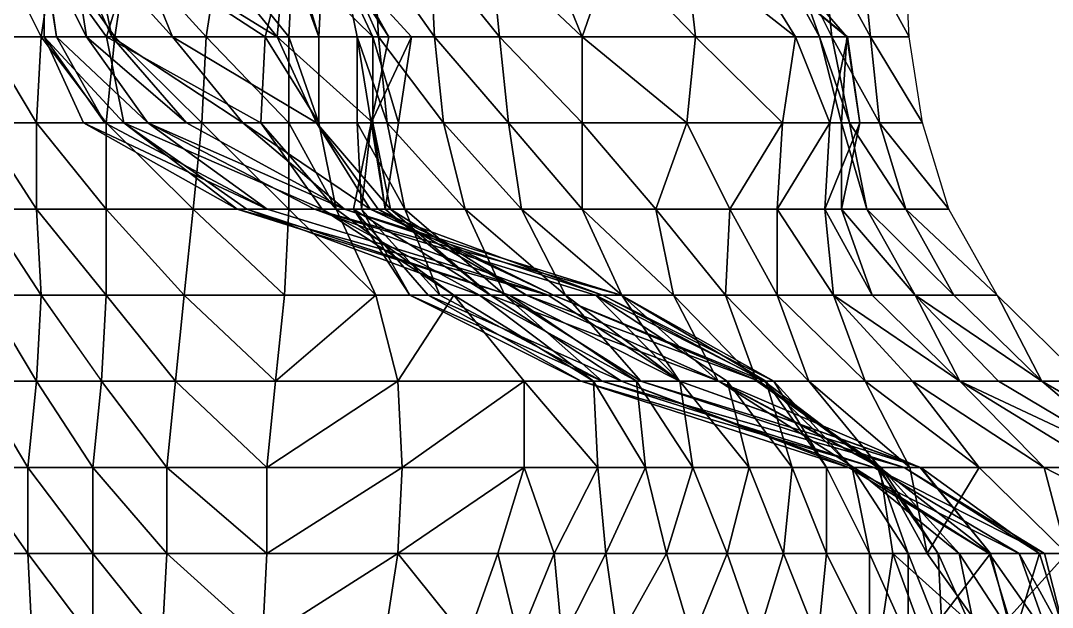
# Model space of a CAD drawing. Header units: metres. Extents: x -137 to 231, y -240 to 234.
# Drawn here: x 108.1 to 179.9, y 152.3 to 193.1 of the extents above; entities that cross this region are included whole.
import ezdxf

# ---------------------------------------------------------------- set-up
doc = ezdxf.new("R2010")
doc.units = ezdxf.units.M

msp = doc.modelspace()

# ---------------------------------------------------------------- linework, layer by layer
for points in [[(106.51265, 198, -511.23636), (105.59569, 192, -511.76578), (109.51265, 192, -516.4325), (109.51275, 192.0001, -516.4324)], [(106.51265, 198, -511.23636), (109.51265, 192, -516.4325), (110.42964, 198, -515.9031), (110.42974, 198.0001, -515.90295)], [(110.42964, 198, -515.9031), (109.51265, 192, -516.4325), (114.65227, 192, -520.3934), (114.65237, 192.0001, -520.39325)], [(109.72804, 198, -564.8056), (110.588455, 192, -571.23706), (109.67149, 198, -571.7665), (109.67159, 198.0001, -571.76636)], [(109.67149, 198, -571.7665), (112.67146, 192, -576.96265), (111.7545, 198, -577.49207), (111.7546, 198.0001, -577.49194)], [(109.67149, 198, -571.7665), (110.588455, 192, -571.23706), (112.67146, 192, -576.96265), (112.67156, 192.0001, -576.9625)], [(114.0638, 192, -555.37415), (109.72804, 192, -564.8056), (109.72804, 198, -564.8056), (109.72814, 198.0001, -564.8055)], [(114.0638, 192, -555.37415), (109.72804, 198, -564.8056), (115.89772, 198, -554.3153), (115.89782, 198.0001, -554.3152)], [(109.72804, 198, -564.8056), (109.72804, 192, -564.8056), (110.588455, 192, -571.23706), (110.588554, 192.0001, -571.23694)], [(110.42964, 198, -515.9031), (114.65227, 192, -520.3934), (115.56923, 198, -519.86395), (115.56933, 198.0001, -519.86383)], [(111.7545, 198, -577.49207), (114.44884, 192, -582.8646), (113.22624, 198, -583.5705), (113.22634, 198.0001, -583.5704)], [(111.7545, 198, -577.49207), (112.67146, 192, -576.96265), (114.44884, 192, -582.8646), (114.44894, 192.0001, -582.8645)], [(113.22624, 198, -583.5705), (118.67146, 192, -587.3549), (116.22624, 198, -588.76666), (116.22634, 198.0001, -588.76654)], [(113.22624, 198, -583.5705), (114.44884, 192, -582.8646), (118.67146, 192, -587.3549), (118.67156, 192.0001, -587.3548)], [(125.12398, 192, -542.06036), (114.0638, 192, -555.37415), (115.89772, 198, -554.3153), (115.89782, 198.0001, -554.3152)], [(115.56923, 198, -519.86395), (114.65227, 192, -520.3934), (121.01448, 192, -523.6483), (121.01458, 192.0001, -523.6482)], [(115.56923, 198, -519.86395), (121.01448, 192, -523.6483), (121.93144, 198, -523.11896), (121.93154, 198.0001, -523.11884)], [(125.12398, 192, -542.06036), (115.89772, 198, -554.3153), (126.65227, 198, -541.178), (126.65237, 198.0001, -541.17786)], [(116.22624, 198, -588.76666), (125.95067, 192, -590.08044), (121.060165, 198, -592.904), (121.060265, 198.0001, -592.9039)], [(116.22624, 198, -588.76666), (118.67146, 192, -587.3549), (125.95067, 192, -590.08044), (125.95077, 192.0001, -590.0803)], [(121.93144, 198, -523.11896), (121.01448, 192, -523.6483), (126.765366, 192, -527.2562), (126.765465, 192.0001, -527.2561)], [(126.50542, 198, -596.68835), (121.060165, 198, -592.904), (125.95067, 192, -590.08044), (125.95077, 192.0001, -590.0803)], [(121.93144, 198, -523.11896), (126.765366, 192, -527.2562), (127.07103, 198, -527.0798), (127.07113, 198.0001, -527.07965)], [(128.8484, 192, -532.9818), (125.12398, 192, -542.06036), (126.65227, 198, -541.178), (126.65237, 198.0001, -541.17786)], [(126.50542, 198, -596.68835), (125.95067, 192, -590.08044), (132.61855, 192, -593.15894), (132.61865, 192.0001, -593.1588)], [(129.81108, 198, -601.70807), (126.50542, 198, -596.68835), (132.61855, 192, -593.15894), (132.61865, 192.0001, -593.1588)], [(128.8484, 192, -532.9818), (126.65227, 198, -541.178), (129.15407, 198, -532.80536), (129.15417, 198.0001, -532.80524)], [(127.07103, 198, -527.0798), (126.765366, 192, -527.2562), (128.8484, 192, -532.9818), (128.84851, 192.0001, -532.9817)], [(127.07103, 198, -527.0798), (128.8484, 192, -532.9818), (129.15407, 198, -532.80536), (129.15417, 198.0001, -532.80524)], [(133.72804, 192, -606.3748), (130.36583, 198, -608.316), (129.81108, 198, -601.70807), (129.81119, 198.0001, -601.70795)], [(129.81108, 198, -601.70807), (132.61855, 192, -593.15894), (135.31288, 192, -598.5316), (135.31299, 192.0001, -598.5315)], [(133.72804, 192, -606.3748), (129.81108, 198, -601.70807), (135.31288, 192, -598.5316), (135.31299, 192.0001, -598.5315)], [(133.72804, 192, -606.3748), (131.53188, 192, -614.5709), (130.30925, 198, -615.27686), (130.30936, 198.0001, -615.27673)], [(133.72804, 192, -606.3748), (130.30925, 198, -615.27686), (130.36583, 198, -608.316), (130.36594, 198.0001, -608.31586)], [(130.30925, 198, -615.27686), (133.00362, 192, -620.6495), (132.69795, 198, -620.8259), (132.69806, 198.0001, -620.8258)], [(130.30925, 198, -615.27686), (131.53188, 192, -614.5709), (133.00362, 192, -620.6495), (133.00372, 192.0001, -620.64935)], [(132.69795, 198, -620.8259), (136.92058, 192, -625.31616), (136.61491, 198, -625.4927), (136.61502, 198.0001, -625.49255)], [(132.69795, 198, -620.8259), (133.00362, 192, -620.6495), (136.92058, 192, -625.31616), (136.92068, 192.0001, -625.31604)], [(136.61491, 198, -625.4927), (141.44884, 192, -629.63), (140.83754, 198, -629.9829), (140.83765, 198.0001, -629.9828)], [(136.61491, 198, -625.4927), (136.92058, 192, -625.31616), (141.44884, 192, -629.63), (141.44894, 192.0001, -629.6299)], [(140.83754, 198, -629.9829), (147.19975, 192, -633.2379), (144.7545, 198, -634.6497), (144.75461, 198.0001, -634.6496)], [(140.83754, 198, -629.9829), (141.44884, 192, -629.63), (147.19975, 192, -633.2379), (147.19986, 192.0001, -633.2378)], [(149.28279, 198, -638.9635), (144.7545, 198, -634.6497), (147.19975, 192, -633.2379), (147.19986, 192.0001, -633.2378)], [(149.28279, 198, -638.9635), (147.19975, 192, -633.2379), (155.09026, 192, -635.61053), (155.09036, 192.0001, -635.6104)], [(154.42238, 198, -642.9243), (149.28279, 198, -638.9635), (155.09026, 192, -635.61053), (155.09036, 192.0001, -635.6104)], [(154.42238, 198, -642.9243), (155.09026, 192, -635.61053), (162.0638, 192, -638.5126), (162.0639, 192.0001, -638.51245)], [(158.33934, 198, -647.5911), (154.42238, 198, -642.9243), (162.0638, 192, -638.5126), (162.0639, 192.0001, -638.51245)], [(165.61855, 192, -650.31665), (160.42238, 198, -653.31665), (158.33934, 198, -647.5911), (158.33945, 198.0001, -647.591)], [(158.33934, 198, -647.5911), (162.0638, 192, -638.5126), (165.6751, 192, -643.35583), (165.6752, 192.0001, -643.3557)], [(165.61855, 192, -650.31665), (158.33934, 198, -647.5911), (165.6751, 192, -643.35583), (165.6752, 192.0001, -643.3557)], [(163.72804, 192, -658.3363), (161.58846, 198, -659.57166), (160.42238, 198, -653.31665), (160.42249, 198.0001, -653.3165)], [(163.72804, 192, -658.3363), (160.42238, 198, -653.31665), (165.61855, 192, -650.31665), (165.61865, 192.0001, -650.3165)], [(161.58846, 198, -659.57166), (164.58846, 192, -664.7678), (163.97713, 198, -665.1207), (163.97723, 198.0001, -665.1206)], [(161.58846, 198, -659.57166), (163.72804, 192, -658.3363), (164.58846, 192, -664.7678), (164.58856, 192.0001, -664.7677)], [(163.97713, 198, -665.1207), (167.28279, 192, -670.1404), (166.67146, 198, -670.4934), (166.67157, 198.0001, -670.4933)], [(163.97713, 198, -665.1207), (164.58846, 192, -664.7678), (167.28279, 192, -670.1404), (167.2829, 192.0001, -670.14026)], [(166.67146, 198, -670.4934), (169.97713, 192, -675.51306), (169.67146, 198, -675.68945), (169.67157, 198.0001, -675.68933)], [(166.67146, 198, -670.4934), (167.28279, 192, -670.1404), (169.97713, 192, -675.51306), (169.97723, 192.0001, -675.51294)], [(105.59569, 192, -511.76578), (105.29002, 186, -511.94223), (109.207016, 186, -516.609), (109.207115, 186.0001, -516.6089)], [(105.59569, 192, -511.76578), (109.207016, 186, -516.609), (109.51265, 192, -516.4325), (109.51275, 192.0001, -516.4324)], [(109.51265, 192, -516.4325), (109.207016, 186, -516.609), (114.04094, 186, -520.74634), (114.04104, 186.0001, -520.7462)], [(109.51265, 192, -516.4325), (114.04094, 186, -520.74634), (114.65227, 192, -520.3934), (114.65237, 192.0001, -520.39325)], [(115.28642, 186, -554.6682), (112.47896, 186, -563.2174), (109.72804, 192, -564.8056), (109.72814, 192.0001, -564.8055)], [(115.28642, 186, -554.6682), (109.72804, 192, -564.8056), (114.0638, 192, -555.37415), (114.063896, 192.0001, -555.374)], [(109.72804, 192, -564.8056), (113.95067, 186, -569.2959), (110.588455, 192, -571.23706), (110.588554, 192.0001, -571.23694)], [(109.72804, 192, -564.8056), (112.47896, 186, -563.2174), (113.95067, 186, -569.2959), (113.95077, 186.0001, -569.2958)], [(110.588455, 192, -571.23706), (116.95067, 186, -574.49207), (112.67146, 192, -576.96265), (112.67156, 192.0001, -576.9625)], [(110.588455, 192, -571.23706), (113.95067, 186, -569.2959), (116.95067, 186, -574.49207), (116.95077, 186.0001, -574.49194)], [(112.67146, 192, -576.96265), (119.645004, 186, -579.8646), (114.44884, 192, -582.8646), (114.44894, 192.0001, -582.8645)], [(112.67146, 192, -576.96265), (116.95067, 186, -574.49207), (119.645004, 186, -579.8646), (119.6451, 186.0001, -579.8645)], [(114.65227, 192, -520.3934), (114.04094, 186, -520.74634), (120.70882, 186, -523.8248), (120.708916, 186.0001, -523.8247)], [(124.81831, 186, -542.2368), (115.28642, 186, -554.6682), (114.0638, 192, -555.37415), (114.063896, 192.0001, -555.374)], [(124.81831, 186, -542.2368), (114.0638, 192, -555.37415), (125.12398, 192, -542.06036), (125.12408, 192.0001, -542.06024)], [(114.44884, 192, -582.8646), (123.561966, 186, -584.5314), (118.67146, 192, -587.3549), (118.67156, 192.0001, -587.3548)], [(114.44884, 192, -582.8646), (119.645004, 186, -579.8646), (123.561966, 186, -584.5314), (123.562065, 186.0001, -584.53125)], [(114.65227, 192, -520.3934), (120.70882, 186, -523.8248), (121.01448, 192, -523.6483), (121.01458, 192.0001, -523.6482)], [(118.67146, 192, -587.3549), (128.70155, 186, -588.4922), (125.95067, 192, -590.08044), (125.95077, 192.0001, -590.0803)], [(118.67146, 192, -587.3549), (123.561966, 186, -584.5314), (128.70155, 186, -588.4922), (128.70166, 186.0001, -588.49207)], [(121.01448, 192, -523.6483), (120.70882, 186, -523.8248), (126.765366, 186, -527.2562), (126.765465, 186.0001, -527.2561)], [(121.01448, 192, -523.6483), (126.765366, 186, -527.2562), (126.765366, 192, -527.2562), (126.765465, 192.0001, -527.2561)], [(128.8484, 186, -532.9818), (124.81831, 186, -542.2368), (125.12398, 192, -542.06036), (125.12408, 192.0001, -542.06024)], [(128.8484, 186, -532.9818), (125.12398, 192, -542.06036), (128.8484, 192, -532.9818), (128.84851, 192.0001, -532.9817)], [(125.95067, 192, -590.08044), (132.61855, 186, -593.15894), (132.61855, 192, -593.15894), (132.61865, 192.0001, -593.1588)], [(125.95067, 192, -590.08044), (128.70155, 186, -588.4922), (132.61855, 186, -593.15894), (132.61865, 186.0001, -593.1588)], [(126.765366, 192, -527.2562), (128.8484, 186, -532.9818), (128.8484, 192, -532.9818), (128.84851, 192.0001, -532.9817)], [(126.765366, 192, -527.2562), (126.765366, 186, -527.2562), (128.8484, 186, -532.9818), (128.84851, 186.0001, -532.9817)], [(132.50542, 186, -607.0807), (131.53188, 186, -614.5709), (131.53188, 192, -614.5709), (131.53198, 192.0001, -614.5708)], [(132.50542, 186, -607.0807), (131.53188, 192, -614.5709), (133.72804, 192, -606.3748), (133.72815, 192.0001, -606.3747)], [(131.53188, 192, -614.5709), (133.61491, 186, -620.2965), (133.00362, 192, -620.6495), (133.00372, 192.0001, -620.64935)], [(131.53188, 192, -614.5709), (131.53188, 186, -614.5709), (133.61491, 186, -620.2965), (133.61502, 186.0001, -620.2964)], [(135.31288, 192, -598.5316), (132.50542, 186, -607.0807), (133.72804, 192, -606.3748), (133.72815, 192.0001, -606.3747)], [(135.31288, 192, -598.5316), (134.39592, 186, -599.06104), (132.50542, 186, -607.0807), (132.50552, 186.0001, -607.08057)], [(132.61855, 192, -593.15894), (134.39592, 186, -599.06104), (135.31288, 192, -598.5316), (135.31299, 192.0001, -598.5315)], [(132.61855, 192, -593.15894), (132.61855, 186, -593.15894), (134.39592, 186, -599.06104), (134.39603, 186.0001, -599.0609)], [(133.00362, 192, -620.6495), (137.53188, 186, -624.96326), (136.92058, 192, -625.31616), (136.92068, 192.0001, -625.31604)], [(133.00362, 192, -620.6495), (133.61491, 186, -620.2965), (137.53188, 186, -624.96326), (137.53198, 186.0001, -624.96313)], [(136.92058, 192, -625.31616), (142.06017, 186, -629.2771), (141.44884, 192, -629.63), (141.44894, 192.0001, -629.6299)], [(136.92058, 192, -625.31616), (137.53188, 186, -624.96326), (142.06017, 186, -629.2771), (142.06027, 186.0001, -629.277)], [(141.44884, 192, -629.63), (147.19975, 186, -633.2379), (147.19975, 192, -633.2379), (147.19986, 192.0001, -633.2378)], [(141.44884, 192, -629.63), (142.06017, 186, -629.2771), (147.19975, 186, -633.2379), (147.19986, 186.0001, -633.2378)], [(147.19975, 192, -633.2379), (154.47893, 186, -635.9635), (155.09026, 192, -635.61053), (155.09036, 192.0001, -635.6104)], [(147.19975, 192, -633.2379), (147.19975, 186, -633.2379), (154.47893, 186, -635.9635), (154.47903, 186.0001, -635.9634)], [(155.09026, 192, -635.61053), (154.47893, 186, -635.9635), (161.1468, 186, -639.042), (161.14691, 186.0001, -639.0419)], [(155.09026, 192, -635.61053), (161.1468, 186, -639.042), (162.0638, 192, -638.5126), (162.0639, 192.0001, -638.51245)], [(162.0638, 192, -638.5126), (161.1468, 186, -639.042), (164.45247, 186, -644.0617), (164.45258, 186.0001, -644.0616)], [(162.0638, 192, -638.5126), (164.45247, 186, -644.0617), (165.6751, 192, -643.35583), (165.6752, 192.0001, -643.3557)], [(165.61855, 192, -650.31665), (165.2563, 186, -657.454), (163.72804, 192, -658.3363), (163.72815, 192.0001, -658.3362)], [(163.72804, 192, -658.3363), (165.81108, 186, -664.0619), (164.58846, 192, -664.7678), (164.58856, 192.0001, -664.7677)], [(163.72804, 192, -658.3363), (165.2563, 186, -657.454), (165.81108, 186, -664.0619), (165.81119, 186.0001, -664.06177)], [(165.6751, 192, -643.35583), (164.45247, 186, -644.0617), (166.5355, 186, -649.78723), (166.53561, 186.0001, -649.7871)], [(164.58846, 192, -664.7678), (167.89409, 186, -669.7875), (167.28279, 192, -670.1404), (167.2829, 192.0001, -670.14026)], [(164.58846, 192, -664.7678), (165.81108, 186, -664.0619), (167.89409, 186, -669.7875), (167.8942, 186.0001, -669.78735)], [(165.61855, 192, -650.31665), (166.5355, 186, -649.78723), (165.2563, 186, -657.454), (165.25641, 186.0001, -657.45386)], [(165.6751, 192, -643.35583), (166.5355, 186, -649.78723), (165.61855, 192, -650.31665), (165.61865, 192.0001, -650.3165)], [(167.28279, 192, -670.1404), (170.89409, 186, -674.98364), (169.97713, 192, -675.51306), (169.97723, 192.0001, -675.51294)], [(167.28279, 192, -670.1404), (167.89409, 186, -669.7875), (170.89409, 186, -674.98364), (170.8942, 186.0001, -674.9835)], [(105.29002, 186, -511.94223), (109.207016, 180, -516.609), (109.207016, 186, -516.609), (109.207115, 186.0001, -516.6089)], [(105.29002, 186, -511.94223), (105.59569, 180, -511.76578), (109.207016, 180, -516.609), (109.207115, 180.0001, -516.6089)], [(109.207016, 186, -516.609), (114.04094, 180, -520.74634), (114.04094, 186, -520.74634), (114.04104, 186.0001, -520.7462)], [(109.207016, 186, -516.609), (109.207016, 180, -516.609), (114.04094, 180, -520.74634), (114.04104, 180.0001, -520.7462)], [(123.176926, 180, -557.0409), (112.47896, 186, -563.2174), (115.28642, 186, -554.6682), (115.28652, 186.0001, -554.6681)], [(125.259964, 180, -562.7665), (113.95067, 186, -569.2959), (112.47896, 186, -563.2174), (112.47906, 186.0001, -563.2173)], [(125.259964, 180, -562.7665), (112.47896, 186, -563.2174), (123.176926, 180, -557.0409), (123.177025, 180.0001, -557.0408)], [(116.95067, 186, -574.49207), (113.95067, 186, -569.2959), (125.259964, 180, -562.7665), (125.26006, 180.0001, -562.76636)], [(114.04094, 186, -520.74634), (120.09749, 180, -524.17773), (120.70882, 186, -523.8248), (120.708916, 186.0001, -523.8247)], [(114.04094, 186, -520.74634), (114.04094, 180, -520.74634), (120.09749, 180, -524.17773), (120.09759, 180.0001, -524.1776)], [(129.09749, 180, -539.76624), (123.8448, 180, -549.72705), (115.28642, 186, -554.6682), (115.28652, 186.0001, -554.6681)], [(129.09749, 180, -539.76624), (115.28642, 186, -554.6682), (124.81831, 186, -542.2368), (124.81841, 186.0001, -542.2367)], [(123.176926, 180, -557.0409), (115.28642, 186, -554.6682), (123.8448, 180, -549.72705), (123.8449, 180.0001, -549.7269)], [(130.64864, 180, -573.5117), (119.645004, 186, -579.8646), (116.95067, 186, -574.49207), (116.95077, 186.0001, -574.49194)], [(116.95067, 186, -574.49207), (125.259964, 180, -562.7665), (128.5656, 180, -567.78613), (128.5657, 180.0001, -567.786)], [(130.64864, 180, -573.5117), (116.95067, 186, -574.49207), (128.5656, 180, -567.78613), (128.5657, 180.0001, -567.786)], [(123.561966, 186, -584.5314), (119.645004, 186, -579.8646), (130.64864, 180, -573.5117), (130.64874, 180.0001, -573.5116)], [(120.70882, 186, -523.8248), (120.09749, 180, -524.17773), (126.765366, 180, -527.2562), (126.765465, 180.0001, -527.2561)], [(120.70882, 186, -523.8248), (126.765366, 180, -527.2562), (126.765366, 186, -527.2562), (126.765465, 186.0001, -527.2561)], [(123.561966, 186, -584.5314), (130.64864, 180, -573.5117), (132.42598, 180, -579.4137), (132.42609, 180.0001, -579.4136)], [(128.70155, 186, -588.4922), (123.561966, 186, -584.5314), (132.42598, 180, -579.4137), (132.42609, 180.0001, -579.4136)], [(130.07103, 180, -532.27594), (129.09749, 180, -539.76624), (124.81831, 186, -542.2368), (124.81841, 186.0001, -542.2367)], [(130.07103, 180, -532.27594), (124.81831, 186, -542.2368), (128.8484, 186, -532.9818), (128.84851, 186.0001, -532.9817)], [(126.765366, 186, -527.2562), (130.07103, 180, -532.27594), (128.8484, 186, -532.9818), (128.84851, 186.0001, -532.9817)], [(126.765366, 186, -527.2562), (126.765366, 180, -527.2562), (130.07103, 180, -532.27594), (130.07114, 180.0001, -532.2758)], [(128.70155, 186, -588.4922), (133.84117, 180, -592.4531), (132.61855, 186, -593.15894), (132.61865, 186.0001, -593.1588)], [(128.70155, 186, -588.4922), (132.42598, 180, -579.4137), (132.98076, 180, -586.0216), (132.98087, 180.0001, -586.0215)], [(128.70155, 186, -588.4922), (132.98076, 180, -586.0216), (133.84117, 180, -592.4531), (133.84128, 180.0001, -592.453)], [(133.47893, 180, -599.59045), (131.28279, 180, -607.7866), (132.50542, 186, -607.0807), (132.50552, 186.0001, -607.08057)], [(132.50542, 186, -607.0807), (131.28279, 180, -607.7866), (131.83754, 180, -614.3945), (131.83765, 180.0001, -614.39435)], [(132.50542, 186, -607.0807), (131.83754, 180, -614.3945), (131.53188, 186, -614.5709), (131.53198, 186.0001, -614.5708)], [(131.53188, 186, -614.5709), (134.83754, 180, -619.59064), (133.61491, 186, -620.2965), (133.61502, 186.0001, -620.2964)], [(131.53188, 186, -614.5709), (131.83754, 180, -614.3945), (134.83754, 180, -619.59064), (134.83765, 180.0001, -619.5905)], [(133.47893, 180, -599.59045), (132.50542, 186, -607.0807), (134.39592, 186, -599.06104), (134.39603, 186.0001, -599.0609)], [(132.61855, 186, -593.15894), (133.47893, 180, -599.59045), (134.39592, 186, -599.06104), (134.39603, 186.0001, -599.0609)], [(132.61855, 186, -593.15894), (133.84117, 180, -592.4531), (133.47893, 180, -599.59045), (133.47903, 180.0001, -599.59033)], [(133.61491, 186, -620.2965), (139.06017, 180, -624.08093), (137.53188, 186, -624.96326), (137.53198, 186.0001, -624.96313)], [(133.61491, 186, -620.2965), (134.83754, 180, -619.59064), (139.06017, 180, -624.08093), (139.06027, 180.0001, -624.0808)], [(137.53188, 186, -624.96326), (142.97713, 180, -628.7477), (142.06017, 186, -629.2771), (142.06027, 186.0001, -629.277)], [(137.53188, 186, -624.96326), (139.06017, 180, -624.08093), (142.97713, 180, -628.7477), (142.97723, 180.0001, -628.74756)], [(142.06017, 186, -629.2771), (147.19975, 180, -633.2379), (147.19975, 186, -633.2379), (147.19986, 186.0001, -633.2378)], [(142.06017, 186, -629.2771), (142.97713, 180, -628.7477), (147.19975, 180, -633.2379), (147.19986, 180.0001, -633.2378)], [(147.19975, 186, -633.2379), (152.33934, 180, -637.1988), (154.47893, 186, -635.9635), (154.47903, 186.0001, -635.9634)], [(147.19975, 186, -633.2379), (147.19975, 180, -633.2379), (152.33934, 180, -637.1988), (152.33945, 180.0001, -637.19867)], [(154.47893, 186, -635.9635), (152.33934, 180, -637.1988), (157.47893, 180, -641.15967), (157.47903, 180.0001, -641.15955)], [(154.47893, 186, -635.9635), (157.47893, 180, -641.15967), (161.1468, 186, -639.042), (161.14691, 186.0001, -639.0419)], [(161.1468, 186, -639.042), (157.47893, 180, -641.15967), (160.78459, 180, -646.1793), (160.7847, 180.0001, -646.1792)], [(161.1468, 186, -639.042), (160.78459, 180, -646.1793), (164.45247, 186, -644.0617), (164.45258, 186.0001, -644.0616)], [(164.45247, 186, -644.0617), (160.78459, 180, -646.1793), (164.09026, 180, -651.199), (164.09036, 180.0001, -651.19885)], [(164.45247, 186, -644.0617), (164.09026, 180, -651.199), (166.5355, 186, -649.78723), (166.53561, 186.0001, -649.7871)], [(166.5355, 186, -649.78723), (164.09026, 180, -651.199), (165.2563, 180, -657.454), (165.25641, 180.0001, -657.45386)], [(166.5355, 186, -649.78723), (165.2563, 180, -657.454), (165.2563, 186, -657.454), (165.25641, 186.0001, -657.45386)], [(165.2563, 186, -657.454), (167.0337, 180, -663.3561), (165.81108, 186, -664.0619), (165.81119, 186.0001, -664.06177)], [(165.2563, 186, -657.454), (165.2563, 180, -657.454), (167.0337, 180, -663.3561), (167.03381, 180.0001, -663.35596)], [(165.81108, 186, -664.0619), (169.72804, 180, -668.72864), (167.89409, 186, -669.7875), (167.8942, 186.0001, -669.78735)], [(165.81108, 186, -664.0619), (167.0337, 180, -663.3561), (169.72804, 180, -668.72864), (169.72815, 180.0001, -668.7285)], [(167.89409, 186, -669.7875), (172.72804, 180, -673.9248), (170.89409, 186, -674.98364), (170.8942, 186.0001, -674.9835)], [(167.89409, 186, -669.7875), (169.72804, 180, -668.72864), (172.72804, 180, -673.9248), (172.72815, 180.0001, -673.9247)], [(105.59569, 180, -511.76578), (109.51265, 174, -516.4325), (109.207016, 180, -516.609), (109.207115, 180.0001, -516.6089)], [(105.59569, 180, -511.76578), (105.59569, 174, -511.76578), (109.51265, 174, -516.4325), (109.51275, 174.0001, -516.4324)], [(109.207016, 180, -516.609), (114.04094, 174, -520.74634), (114.04094, 180, -520.74634), (114.04104, 180.0001, -520.7462)], [(109.207016, 180, -516.609), (109.51265, 174, -516.4325), (114.04094, 174, -520.74634), (114.04104, 174.0001, -520.7462)], [(114.04094, 180, -520.74634), (119.48619, 174, -524.5307), (120.09749, 180, -524.17773), (120.09759, 180.0001, -524.1776)], [(114.04094, 180, -520.74634), (114.04094, 174, -520.74634), (119.48619, 174, -524.5307), (119.48629, 174.0001, -524.5306)], [(120.09749, 180, -524.17773), (119.48619, 174, -524.5307), (126.45973, 174, -527.43274), (126.45983, 174.0001, -527.4326)], [(120.09749, 180, -524.17773), (126.45973, 174, -527.43274), (126.765366, 180, -527.2562), (126.765465, 180.0001, -527.2561)], [(142.12758, 174, -546.09973), (123.176926, 180, -557.0409), (123.8448, 180, -549.72705), (123.8449, 180.0001, -549.7269)], [(144.82195, 174, -551.4723), (125.259964, 180, -562.7665), (123.176926, 180, -557.0409), (123.177025, 180.0001, -557.0408)], [(144.82195, 174, -551.4723), (123.176926, 180, -557.0409), (142.12758, 174, -546.09973), (142.12769, 174.0001, -546.0996)], [(140.04457, 174, -540.37415), (123.8448, 180, -549.72705), (129.09749, 180, -539.76624), (129.0976, 180.0001, -539.7661)], [(142.12758, 174, -546.09973), (123.8448, 180, -549.72705), (140.04457, 174, -540.37415), (140.04468, 174.0001, -540.374)], [(128.5656, 180, -567.78613), (125.259964, 180, -562.7665), (144.82195, 174, -551.4723), (144.82205, 174.0001, -551.47217)], [(126.765366, 180, -527.2562), (126.45973, 174, -527.43274), (132.82195, 174, -530.68774), (132.82205, 174.0001, -530.6876)], [(126.765366, 180, -527.2562), (132.82195, 174, -530.68774), (130.07103, 180, -532.27594), (130.07114, 180.0001, -532.2758)], [(149.90495, 174, -562.39404), (130.64864, 180, -573.5117), (128.5656, 180, -567.78613), (128.5657, 180.0001, -567.786)], [(128.5656, 180, -567.78613), (144.82195, 174, -551.4723), (148.12758, 174, -556.49207), (148.12769, 174.0001, -556.49194)], [(149.90495, 174, -562.39404), (128.5656, 180, -567.78613), (148.12758, 174, -556.49207), (148.12769, 174.0001, -556.49194)], [(138.2672, 174, -534.4721), (129.09749, 180, -539.76624), (130.07103, 180, -532.27594), (130.07114, 180.0001, -532.2758)], [(140.04457, 174, -540.37415), (129.09749, 180, -539.76624), (138.2672, 174, -534.4721), (138.2673, 174.0001, -534.472)], [(138.2672, 174, -534.4721), (130.07103, 180, -532.27594), (132.82195, 174, -530.68774), (132.82205, 174.0001, -530.6876)], [(148.62578, 174, -570.0608), (132.42598, 180, -579.4137), (130.64864, 180, -573.5117), (130.64874, 180.0001, -573.5116)], [(148.62578, 174, -570.0608), (130.64864, 180, -573.5117), (149.90495, 174, -562.39404), (149.90506, 174.0001, -562.3939)], [(140.81468, 174, -595.3551), (136.47893, 174, -604.7866), (131.28279, 180, -607.7866), (131.2829, 180.0001, -607.7865)], [(140.81468, 174, -595.3551), (131.28279, 180, -607.7866), (133.47893, 180, -599.59045), (133.47903, 180.0001, -599.59033)], [(135.19975, 174, -612.4533), (131.83754, 180, -614.3945), (131.28279, 180, -607.7866), (131.2829, 180.0001, -607.7865)], [(135.19975, 174, -612.4533), (131.28279, 180, -607.7866), (136.47893, 174, -604.7866), (136.47903, 174.0001, -604.7865)], [(131.83754, 180, -614.3945), (137.28279, 174, -618.1789), (134.83754, 180, -619.59064), (134.83765, 180.0001, -619.5905)], [(131.83754, 180, -614.3945), (135.19975, 174, -612.4533), (137.28279, 174, -618.1789), (137.2829, 174.0001, -618.1788)], [(145.20699, 174, -578.9628), (132.98076, 180, -586.0216), (132.42598, 180, -579.4137), (132.42609, 180.0001, -579.4136)], [(145.20699, 174, -578.9628), (132.42598, 180, -579.4137), (148.62578, 174, -570.0608), (148.62589, 174.0001, -570.06067)], [(143.31648, 174, -586.98254), (133.84117, 180, -592.4531), (132.98076, 180, -586.0216), (132.98087, 180.0001, -586.0215)], [(143.31648, 174, -586.98254), (132.98076, 180, -586.0216), (145.20699, 174, -578.9628), (145.20709, 174.0001, -578.9627)], [(140.81468, 174, -595.3551), (133.47893, 180, -599.59045), (133.84117, 180, -592.4531), (133.84128, 180.0001, -592.453)], [(140.81468, 174, -595.3551), (133.84117, 180, -592.4531), (143.31648, 174, -586.98254), (143.31659, 174.0001, -586.9824)], [(134.83754, 180, -619.59064), (141.81108, 174, -622.4927), (139.06017, 180, -624.08093), (139.06027, 180.0001, -624.0808)], [(134.83754, 180, -619.59064), (137.28279, 174, -618.1789), (141.81108, 174, -622.4927), (141.81119, 174.0001, -622.49255)], [(139.06017, 180, -624.08093), (146.0337, 174, -626.9829), (142.97713, 180, -628.7477), (142.97723, 180.0001, -628.74756)], [(139.06017, 180, -624.08093), (141.81108, 174, -622.4927), (146.0337, 174, -626.9829), (146.03381, 174.0001, -626.9828)], [(142.97713, 180, -628.7477), (149.95067, 174, -631.6497), (147.19975, 180, -633.2379), (147.19986, 180.0001, -633.2378)], [(142.97713, 180, -628.7477), (146.0337, 174, -626.9829), (149.95067, 174, -631.6497), (149.95078, 174.0001, -631.6496)], [(147.19975, 180, -633.2379), (153.56197, 174, -636.4929), (152.33934, 180, -637.1988), (152.33945, 180.0001, -637.19867)], [(147.19975, 180, -633.2379), (149.95067, 174, -631.6497), (153.56197, 174, -636.4929), (153.56207, 174.0001, -636.4928)], [(152.33934, 180, -637.1988), (157.1733, 174, -641.3361), (157.47893, 180, -641.15967), (157.47903, 180.0001, -641.15955)], [(152.33934, 180, -637.1988), (153.56197, 174, -636.4929), (157.1733, 174, -641.3361), (157.1734, 174.0001, -641.336)], [(157.47893, 180, -641.15967), (157.1733, 174, -641.3361), (160.78459, 174, -646.1793), (160.7847, 174.0001, -646.1792)], [(157.47893, 180, -641.15967), (160.78459, 174, -646.1793), (160.78459, 180, -646.1793), (160.7847, 180.0001, -646.1792)], [(160.78459, 180, -646.1793), (164.70155, 174, -650.84607), (164.09026, 180, -651.199), (164.09036, 180.0001, -651.19885)], [(160.78459, 180, -646.1793), (160.78459, 174, -646.1793), (164.70155, 174, -650.84607), (164.70166, 174.0001, -650.84595)], [(164.09026, 180, -651.199), (167.39592, 174, -656.2186), (165.2563, 180, -657.454), (165.25641, 180.0001, -657.45386)], [(164.09026, 180, -651.199), (164.70155, 174, -650.84607), (167.39592, 174, -656.2186), (167.39603, 174.0001, -656.2185)], [(165.2563, 180, -657.454), (170.39592, 174, -661.4148), (167.0337, 180, -663.3561), (167.03381, 180.0001, -663.35596)], [(165.2563, 180, -657.454), (167.39592, 174, -656.2186), (170.39592, 174, -661.4148), (170.39603, 174.0001, -661.4147)], [(167.0337, 180, -663.3561), (173.09026, 174, -666.7875), (169.72804, 180, -668.72864), (169.72815, 180.0001, -668.7285)], [(167.0337, 180, -663.3561), (170.39592, 174, -661.4148), (173.09026, 174, -666.7875), (173.09036, 174.0001, -666.78735)], [(169.72804, 180, -668.72864), (176.09026, 174, -671.98364), (172.72804, 180, -673.9248), (172.72815, 180.0001, -673.9247)], [(169.72804, 180, -668.72864), (173.09026, 174, -666.7875), (176.09026, 174, -671.98364), (176.09036, 174.0001, -671.9835)], [(105.59569, 174, -511.76578), (104.98439, 168, -512.1187), (109.207016, 168, -516.609), (109.207115, 168.0001, -516.6089)], [(105.59569, 174, -511.76578), (109.207016, 168, -516.609), (109.51265, 174, -516.4325), (109.51275, 174.0001, -516.4324)], [(109.51265, 174, -516.4325), (109.207016, 168, -516.609), (113.735275, 168, -520.9228), (113.735374, 168.0001, -520.92267)], [(109.51265, 174, -516.4325), (113.735275, 168, -520.9228), (114.04094, 174, -520.74634), (114.04104, 174.0001, -520.7462)], [(114.04094, 174, -520.74634), (113.735275, 168, -520.9228), (118.87489, 168, -524.88367), (118.87499, 168.0001, -524.88354)], [(114.04094, 174, -520.74634), (118.87489, 168, -524.88367), (119.48619, 174, -524.5307), (119.48629, 174.0001, -524.5306)], [(119.48619, 174, -524.5307), (118.87489, 168, -524.88367), (125.848404, 168, -527.78564), (125.8485, 168.0001, -527.7855)], [(119.48619, 174, -524.5307), (125.848404, 168, -527.78564), (126.45973, 174, -527.43274), (126.45983, 174.0001, -527.4326)], [(125.848404, 168, -527.78564), (134.3502, 168, -529.80536), (132.82195, 174, -530.68774), (132.82205, 174.0001, -530.6876)], [(125.848404, 168, -527.78564), (132.82195, 174, -530.68774), (126.45973, 174, -527.43274), (126.45983, 174.0001, -527.4326)], [(134.3502, 168, -529.80536), (138.2672, 174, -534.4721), (132.82195, 174, -530.68774), (132.82205, 174.0001, -530.6876)], [(134.3502, 168, -529.80536), (143.15767, 168, -531.64856), (138.2672, 174, -534.4721), (138.2673, 174.0001, -534.472)], [(147.12035, 168, -605.5709), (135.19975, 174, -612.4533), (136.47893, 174, -604.7866), (136.47903, 174.0001, -604.7865)], [(148.59206, 168, -611.6495), (137.28279, 174, -618.1789), (135.19975, 174, -612.4533), (135.19986, 174.0001, -612.4532)], [(148.59206, 168, -611.6495), (135.19975, 174, -612.4533), (147.12035, 168, -605.5709), (147.12045, 168.0001, -605.5708)], [(149.92781, 168, -597.02185), (136.47893, 174, -604.7866), (140.81468, 174, -595.3551), (140.81479, 174.0001, -595.355)], [(147.12035, 168, -605.5709), (136.47893, 174, -604.7866), (149.92781, 168, -597.02185), (149.92792, 168.0001, -597.0217)], [(141.81108, 174, -622.4927), (137.28279, 174, -618.1789), (148.59206, 168, -611.6495), (148.59216, 168.0001, -611.64935)], [(147.99162, 168, -535.7859), (140.04457, 174, -540.37415), (138.2672, 174, -534.4721), (138.2673, 174.0001, -534.472)], [(147.99162, 168, -535.7859), (138.2672, 174, -534.4721), (143.15767, 168, -531.64856), (143.15778, 168.0001, -531.64844)], [(150.99162, 168, -540.98206), (142.12758, 174, -546.09973), (140.04457, 174, -540.37415), (140.04468, 174.0001, -540.374)], [(150.99162, 168, -540.98206), (140.04457, 174, -540.37415), (147.99162, 168, -535.7859), (147.99173, 168.0001, -535.78577)], [(156.70879, 168, -586.17865), (140.81468, 174, -595.3551), (143.31648, 174, -586.98254), (143.31659, 174.0001, -586.9824)], [(149.92781, 168, -597.02185), (140.81468, 174, -595.3551), (156.70879, 168, -586.17865), (156.7089, 168.0001, -586.1785)], [(141.81108, 174, -622.4927), (148.59206, 168, -611.6495), (151.28639, 168, -617.0221), (151.2865, 168.0001, -617.022)], [(146.0337, 174, -626.9829), (141.81108, 174, -622.4927), (151.28639, 168, -617.0221), (151.2865, 168.0001, -617.022)], [(153.99162, 168, -546.1782), (144.82195, 174, -551.4723), (142.12758, 174, -546.09973), (142.12769, 174.0001, -546.0996)], [(153.99162, 168, -546.1782), (142.12758, 174, -546.09973), (150.99162, 168, -540.98206), (150.99173, 168.0001, -540.98193)], [(159.51625, 168, -577.6296), (143.31648, 174, -586.98254), (145.20699, 174, -578.9628), (145.20709, 174.0001, -578.9627)], [(156.70879, 168, -586.17865), (143.31648, 174, -586.98254), (159.51625, 168, -577.6296), (159.51636, 168.0001, -577.62946)], [(148.12758, 174, -556.49207), (144.82195, 174, -551.4723), (153.99162, 168, -546.1782), (153.99173, 168.0001, -546.1781)], [(159.8785, 168, -570.4922), (145.20699, 174, -578.9628), (148.62578, 174, -570.0608), (148.62589, 174.0001, -570.06067)], [(159.51625, 168, -577.6296), (145.20699, 174, -578.9628), (159.8785, 168, -570.4922), (159.8786, 168.0001, -570.49207)], [(146.0337, 174, -626.9829), (151.28639, 168, -617.0221), (153.98076, 168, -622.3947), (153.98087, 168.0001, -622.3946)], [(149.95067, 174, -631.6497), (146.0337, 174, -626.9829), (153.98076, 168, -622.3947), (153.98087, 168.0001, -622.3946)], [(159.9916, 168, -556.57056), (149.90495, 174, -562.39404), (148.12758, 174, -556.49207), (148.12769, 174.0001, -556.49194)], [(148.12758, 174, -556.49207), (153.99162, 168, -546.1782), (157.29726, 168, -551.1979), (157.29736, 168.0001, -551.19775)], [(159.9916, 168, -556.57056), (148.12758, 174, -556.49207), (157.29726, 168, -551.1979), (157.29736, 168.0001, -551.19775)], [(160.54634, 168, -563.17847), (148.62578, 174, -570.0608), (149.90495, 174, -562.39404), (149.90506, 174.0001, -562.3939)], [(159.8785, 168, -570.4922), (148.62578, 174, -570.0608), (160.54634, 168, -563.17847), (160.54645, 168.0001, -563.17834)], [(160.54634, 168, -563.17847), (149.90495, 174, -562.39404), (159.9916, 168, -556.57056), (159.9917, 168.0001, -556.57043)], [(149.95067, 174, -631.6497), (153.98076, 168, -622.3947), (156.6751, 168, -627.76733), (156.6752, 168.0001, -627.7672)], [(153.56197, 174, -636.4929), (149.95067, 174, -631.6497), (156.6751, 168, -627.76733), (156.6752, 168.0001, -627.7672)], [(153.56197, 174, -636.4929), (156.6751, 168, -627.76733), (159.36943, 168, -633.13995), (159.36954, 168.0001, -633.13983)], [(157.1733, 174, -641.3361), (153.56197, 174, -636.4929), (159.36943, 168, -633.13995), (159.36954, 168.0001, -633.13983)], [(157.1733, 174, -641.3361), (159.36943, 168, -633.13995), (162.98076, 168, -637.98315), (162.98087, 168.0001, -637.98303)], [(160.78459, 174, -646.1793), (157.1733, 174, -641.3361), (162.98076, 168, -637.98315), (162.98087, 168.0001, -637.98303)], [(160.78459, 174, -646.1793), (162.98076, 168, -637.98315), (166.89772, 168, -642.6499), (166.89783, 168.0001, -642.6498)], [(164.70155, 174, -650.84607), (160.78459, 174, -646.1793), (166.89772, 168, -642.6499), (166.89783, 168.0001, -642.6498)], [(173.50902, 168, -652.68933), (167.39592, 174, -656.2186), (164.70155, 174, -650.84607), (164.70166, 174.0001, -650.84595)], [(164.70155, 174, -650.84607), (166.89772, 168, -642.6499), (170.20338, 168, -647.66956), (170.20349, 168.0001, -647.66943)], [(173.50902, 168, -652.68933), (164.70155, 174, -650.84607), (170.20338, 168, -647.66956), (170.20349, 168.0001, -647.66943)], [(170.39592, 174, -661.4148), (167.39592, 174, -656.2186), (173.50902, 168, -652.68933), (173.50912, 168.0001, -652.6892)], [(179.20338, 168, -663.25806), (173.09026, 174, -666.7875), (170.39592, 174, -661.4148), (170.39603, 174.0001, -661.4147)], [(170.39592, 174, -661.4148), (173.50902, 168, -652.68933), (176.20338, 168, -658.0619), (176.20349, 168.0001, -658.06177)], [(179.20338, 168, -663.25806), (170.39592, 174, -661.4148), (176.20338, 168, -658.0619), (176.20349, 168.0001, -658.06177)], [(176.09026, 174, -671.98364), (173.09026, 174, -666.7875), (179.20338, 168, -663.25806), (179.20349, 168.0001, -663.25793)], [(176.09026, 174, -671.98364), (179.20338, 168, -663.25806), (182.20338, 168, -668.4542), (182.20349, 168.0001, -668.4541)], [(104.98439, 168, -512.1187), (104.37306, 162, -512.4717), (108.59569, 162, -516.9619), (108.59579, 162.0001, -516.9618)], [(104.98439, 168, -512.1187), (108.59569, 162, -516.9619), (109.207016, 168, -516.609), (109.207115, 168.0001, -516.6089)], [(109.207016, 168, -516.609), (108.59569, 162, -516.9619), (113.12398, 162, -521.27576), (113.12408, 162.0001, -521.27563)], [(109.207016, 168, -516.609), (113.12398, 162, -521.27576), (113.735275, 168, -520.9228), (113.735374, 168.0001, -520.92267)], [(113.735275, 168, -520.9228), (113.12398, 162, -521.27576), (118.263565, 162, -525.2366), (118.263664, 162.0001, -525.23645)], [(113.735275, 168, -520.9228), (118.263565, 162, -525.2366), (118.87489, 168, -524.88367), (118.87499, 168.0001, -524.88354)], [(118.87489, 168, -524.88367), (118.263565, 162, -525.2366), (125.23711, 162, -528.1386), (125.237206, 162.0001, -528.1385)], [(118.87489, 168, -524.88367), (125.23711, 162, -528.1386), (125.848404, 168, -527.78564), (125.8485, 168.0001, -527.7855)], [(125.23711, 162, -528.1386), (134.65587, 162, -529.6289), (134.3502, 168, -529.80536), (134.35031, 168.0001, -529.80524)], [(125.23711, 162, -528.1386), (134.3502, 168, -529.80536), (125.848404, 168, -527.78564), (125.8485, 168.0001, -527.7855)], [(134.65587, 162, -529.6289), (143.15767, 168, -531.64856), (134.3502, 168, -529.80536), (134.35031, 168.0001, -529.80524)], [(134.65587, 162, -529.6289), (143.15767, 162, -531.64856), (143.15767, 168, -531.64856), (143.15778, 168.0001, -531.64844)], [(143.15767, 168, -531.64856), (148.29726, 162, -535.60944), (147.99162, 168, -535.7859), (147.99173, 168.0001, -535.78577)], [(143.15767, 168, -531.64856), (143.15767, 162, -531.64856), (148.29726, 162, -535.60944), (148.29736, 162.0001, -535.6093)], [(165.76537, 162, -594.8063), (147.12035, 168, -605.5709), (149.92781, 168, -597.02185), (149.92792, 168.0001, -597.0217)], [(167.54274, 162, -600.70825), (148.59206, 168, -611.6495), (147.12035, 168, -605.5709), (147.12045, 168.0001, -605.5708)], [(167.54274, 162, -600.70825), (147.12035, 168, -605.5709), (165.76537, 162, -594.8063), (165.76547, 162.0001, -594.80615)], [(147.99162, 168, -535.7859), (151.60292, 162, -540.62915), (150.99162, 168, -540.98206), (150.99173, 168.0001, -540.98193)], [(147.99162, 168, -535.7859), (148.29726, 162, -535.60944), (151.60292, 162, -540.62915), (151.60303, 162.0001, -540.629)], [(169.62578, 162, -606.43384), (151.28639, 168, -617.0221), (148.59206, 168, -611.6495), (148.59216, 168.0001, -611.64935)], [(169.62578, 162, -606.43384), (148.59206, 168, -611.6495), (167.54274, 162, -600.70825), (167.54285, 162.0001, -600.7081)], [(166.12758, 162, -587.66895), (149.92781, 168, -597.02185), (156.70879, 168, -586.17865), (156.7089, 168.0001, -586.1785)], [(165.76537, 162, -594.8063), (149.92781, 168, -597.02185), (166.12758, 162, -587.66895), (166.12769, 162.0001, -587.6688)], [(150.99162, 168, -540.98206), (154.90858, 162, -545.6488), (153.99162, 168, -546.1782), (153.99173, 168.0001, -546.1781)], [(150.99162, 168, -540.98206), (151.60292, 162, -540.62915), (154.90858, 162, -545.6488), (154.90869, 162.0001, -545.6487)], [(170.79182, 162, -612.68884), (153.98076, 168, -622.3947), (151.28639, 168, -617.0221), (151.2865, 168.0001, -617.022)], [(170.79182, 162, -612.68884), (151.28639, 168, -617.0221), (169.62578, 162, -606.43384), (169.62589, 162.0001, -606.4337)], [(170.73528, 162, -619.6497), (156.6751, 168, -627.76733), (153.98076, 168, -622.3947), (153.98087, 168.0001, -622.3946)], [(170.73528, 162, -619.6497), (153.98076, 168, -622.3947), (170.79182, 162, -612.68884), (170.79193, 162.0001, -612.6887)], [(153.99162, 168, -546.1782), (158.82555, 162, -550.31555), (157.29726, 168, -551.1979), (157.29736, 168.0001, -551.19775)], [(153.99162, 168, -546.1782), (154.90858, 162, -545.6488), (158.82555, 162, -550.31555), (158.82565, 162.0001, -550.3154)], [(167.92781, 162, -628.1988), (159.36943, 168, -633.13995), (156.6751, 168, -627.76733), (156.6752, 168.0001, -627.7672)], [(167.92781, 162, -628.1988), (156.6751, 168, -627.76733), (170.73528, 162, -619.6497), (170.73538, 162.0001, -619.6496)], [(168.01808, 162, -579.64923), (156.70879, 168, -586.17865), (159.51625, 168, -577.6296), (159.51636, 168.0001, -577.62946)], [(166.12758, 162, -587.66895), (156.70879, 168, -586.17865), (168.01808, 162, -579.64923), (168.01819, 162.0001, -579.6491)], [(157.29726, 168, -551.1979), (161.82555, 162, -555.5117), (159.9916, 168, -556.57056), (159.9917, 168.0001, -556.57043)], [(157.29726, 168, -551.1979), (158.82555, 162, -550.31555), (161.82555, 162, -555.5117), (161.82565, 162.0001, -555.5116)], [(162.98076, 168, -637.98315), (159.36943, 168, -633.13995), (167.92781, 162, -628.1988), (167.92792, 162.0001, -628.19867)], [(167.76897, 162, -572.86487), (159.51625, 168, -577.6296), (159.8785, 168, -570.4922), (159.8786, 168.0001, -570.49207)], [(168.01808, 162, -579.64923), (159.51625, 168, -577.6296), (167.76897, 162, -572.86487), (167.76907, 162.0001, -572.86475)], [(165.9916, 162, -566.96277), (159.8785, 168, -570.4922), (160.54634, 168, -563.17847), (160.54645, 168.0001, -563.17834)], [(167.76897, 162, -572.86487), (159.8785, 168, -570.4922), (165.9916, 162, -566.96277), (165.9917, 162.0001, -566.96265)], [(159.9916, 168, -556.57056), (164.21422, 162, -561.0608), (160.54634, 168, -563.17847), (160.54645, 168.0001, -563.17834)], [(159.9916, 168, -556.57056), (161.82555, 162, -555.5117), (164.21422, 162, -561.0608), (164.21432, 162.0001, -561.06067)], [(165.9916, 162, -566.96277), (160.54634, 168, -563.17847), (164.21422, 162, -561.0608), (164.21432, 162.0001, -561.06067)], [(162.98076, 168, -637.98315), (167.92781, 162, -628.1988), (170.01082, 162, -633.9244), (170.01093, 162.0001, -633.92426)], [(166.89772, 168, -642.6499), (162.98076, 168, -637.98315), (170.01082, 162, -633.9244), (170.01093, 162.0001, -633.92426)], [(166.89772, 168, -642.6499), (170.01082, 162, -633.9244), (174.84477, 162, -638.0617), (174.84488, 162.0001, -638.0616)], [(170.20338, 168, -647.66956), (166.89772, 168, -642.6499), (174.84477, 162, -638.0617), (174.84488, 162.0001, -638.0616)], [(170.20338, 168, -647.66956), (174.84477, 162, -638.0617), (179.37306, 162, -642.3755), (179.37317, 162.0001, -642.37537)], [(173.50902, 168, -652.68933), (170.20338, 168, -647.66956), (179.37306, 162, -642.3755), (179.37317, 162.0001, -642.37537)], [(186.29002, 162, -652.2384), (176.20338, 168, -658.0619), (173.50902, 168, -652.68933), (173.50912, 168.0001, -652.6892)], [(173.50902, 168, -652.68933), (179.37306, 162, -642.3755), (183.29002, 162, -647.04224), (183.29013, 162.0001, -647.0421)], [(186.29002, 162, -652.2384), (173.50902, 168, -652.68933), (183.29002, 162, -647.04224), (183.29013, 162.0001, -647.0421)], [(179.20338, 168, -663.25806), (176.20338, 168, -658.0619), (186.29002, 162, -652.2384), (186.29013, 162.0001, -652.2383)], [(179.20338, 168, -663.25806), (186.29002, 162, -652.2384), (189.59569, 162, -657.25806), (189.5958, 162.0001, -657.25793)], [(182.20338, 168, -668.4542), (179.20338, 168, -663.25806), (189.59569, 162, -657.25806), (189.5958, 162.0001, -657.25793)], [(104.37306, 162, -512.4717), (108.59569, 156, -516.9619), (108.59569, 162, -516.9619), (108.59579, 162.0001, -516.9618)], [(104.37306, 162, -512.4717), (104.37306, 156, -512.4717), (108.59569, 156, -516.9619), (108.59579, 156.0001, -516.9618)], [(108.59569, 162, -516.9619), (113.12398, 156, -521.27576), (113.12398, 162, -521.27576), (113.12408, 162.0001, -521.27563)], [(108.59569, 162, -516.9619), (108.59569, 156, -516.9619), (113.12398, 156, -521.27576), (113.12408, 156.0001, -521.27563)], [(113.12398, 162, -521.27576), (118.263565, 156, -525.2366), (118.263565, 162, -525.2366), (118.263664, 162.0001, -525.23645)], [(113.12398, 162, -521.27576), (113.12398, 156, -521.27576), (118.263565, 156, -525.2366), (118.263664, 156.0001, -525.23645)], [(118.263565, 162, -525.2366), (125.23711, 156, -528.1386), (125.23711, 162, -528.1386), (125.237206, 162.0001, -528.1385)], [(118.263565, 162, -525.2366), (118.263565, 156, -525.2366), (125.23711, 156, -528.1386), (125.237206, 156.0001, -528.1385)], [(125.23711, 156, -528.1386), (134.3502, 156, -529.80536), (134.65587, 162, -529.6289), (134.65598, 162.0001, -529.6288)], [(125.23711, 156, -528.1386), (134.65587, 162, -529.6289), (125.23711, 162, -528.1386), (125.237206, 162.0001, -528.1385)], [(134.3502, 156, -529.80536), (141.32375, 156, -532.7074), (143.15767, 162, -531.64856), (143.15778, 162.0001, -531.64844)], [(134.3502, 156, -529.80536), (143.15767, 162, -531.64856), (134.65587, 162, -529.6289), (134.65598, 162.0001, -529.6288)], [(143.15767, 162, -531.64856), (141.32375, 156, -532.7074), (145.2407, 156, -537.37415), (145.24081, 156.0001, -537.374)], [(143.15767, 162, -531.64856), (145.2407, 156, -537.37415), (148.29726, 162, -535.60944), (148.29736, 162.0001, -535.6093)], [(148.29726, 162, -535.60944), (145.2407, 156, -537.37415), (148.852, 156, -542.2174), (148.85211, 156.0001, -542.2173)], [(148.29726, 162, -535.60944), (148.852, 156, -542.2174), (151.60292, 162, -540.62915), (151.60303, 162.0001, -540.629)], [(151.60292, 162, -540.62915), (148.852, 156, -542.2174), (153.07466, 156, -546.70764), (153.07477, 156.0001, -546.7075)], [(151.60292, 162, -540.62915), (153.07466, 156, -546.70764), (154.90858, 162, -545.6488), (154.90869, 162.0001, -545.6487)], [(154.90858, 162, -545.6488), (153.07466, 156, -546.70764), (157.29726, 156, -551.1979), (157.29736, 156.0001, -551.19775)], [(154.90858, 162, -545.6488), (157.29726, 156, -551.1979), (158.82555, 162, -550.31555), (158.82565, 162.0001, -550.3154)], [(158.82555, 162, -550.31555), (157.29726, 156, -551.1979), (161.21422, 156, -555.8646), (161.21432, 156.0001, -555.8645)], [(158.82555, 162, -550.31555), (161.21422, 156, -555.8646), (161.82555, 162, -555.5117), (161.82565, 162.0001, -555.5116)], [(161.82555, 162, -555.5117), (161.21422, 156, -555.8646), (164.21422, 156, -561.0608), (164.21432, 156.0001, -561.06067)], [(161.82555, 162, -555.5117), (164.21422, 156, -561.0608), (164.21422, 162, -561.0608), (164.21432, 162.0001, -561.06067)], [(164.21422, 162, -561.0608), (167.21422, 156, -566.25696), (165.9916, 162, -566.96277), (165.9917, 162.0001, -566.96265)], [(164.21422, 162, -561.0608), (164.21422, 156, -561.0608), (167.21422, 156, -566.25696), (167.21432, 156.0001, -566.25684)], [(175.54634, 156, -589.1592), (165.76537, 162, -594.8063), (166.12758, 162, -587.66895), (166.12769, 162.0001, -587.6688)], [(177.62938, 156, -594.88477), (167.54274, 162, -600.70825), (165.76537, 162, -594.8063), (165.76547, 162.0001, -594.80615)], [(177.62938, 156, -594.88477), (165.76537, 162, -594.8063), (175.54634, 156, -589.1592), (175.54645, 156.0001, -589.15906)], [(165.9916, 162, -566.96277), (169.90858, 156, -571.6296), (167.76897, 162, -572.86487), (167.76907, 162.0001, -572.86475)], [(165.9916, 162, -566.96277), (167.21422, 156, -566.25696), (169.90858, 156, -571.6296), (169.90869, 156.0001, -571.62946)], [(173.46333, 156, -583.4336), (166.12758, 162, -587.66895), (168.01808, 162, -579.64923), (168.01819, 162.0001, -579.6491)], [(175.54634, 156, -589.1592), (166.12758, 162, -587.66895), (173.46333, 156, -583.4336), (173.46344, 156.0001, -583.4335)], [(179.40675, 156, -600.78674), (169.62578, 162, -606.43384), (167.54274, 162, -600.70825), (167.54285, 162.0001, -600.7081)], [(179.40675, 156, -600.78674), (167.54274, 162, -600.70825), (177.62938, 156, -594.88477), (177.62949, 156.0001, -594.88464)], [(167.76897, 162, -572.86487), (171.9916, 156, -577.3551), (168.01808, 162, -579.64923), (168.01819, 162.0001, -579.6491)], [(167.76897, 162, -572.86487), (169.90858, 156, -571.6296), (171.9916, 156, -577.3551), (171.9917, 156.0001, -577.355)], [(175.62578, 156, -616.8262), (168.84477, 156, -627.6694), (167.92781, 162, -628.1988), (167.92792, 162.0001, -628.19867)], [(175.62578, 156, -616.8262), (167.92781, 162, -628.1988), (170.73528, 162, -619.6497), (170.73538, 162.0001, -619.6496)], [(167.92781, 162, -628.1988), (171.23347, 156, -633.2185), (170.01082, 162, -633.9244), (170.01093, 162.0001, -633.92426)], [(167.92781, 162, -628.1988), (168.84477, 156, -627.6694), (171.23347, 156, -633.2185), (171.23358, 156.0001, -633.2184)], [(173.46333, 156, -583.4336), (168.01808, 162, -579.64923), (171.9916, 156, -577.3551), (171.9917, 156.0001, -577.355)], [(179.04454, 156, -607.92413), (170.79182, 162, -612.68884), (169.62578, 162, -606.43384), (169.62589, 162.0001, -606.4337)], [(179.04454, 156, -607.92413), (169.62578, 162, -606.43384), (179.40675, 156, -600.78674), (179.40686, 156.0001, -600.7866)], [(171.23347, 156, -633.2185), (174.84477, 162, -638.0617), (170.01082, 162, -633.9244), (170.01093, 162.0001, -633.92426)], [(175.62578, 156, -616.8262), (170.73528, 162, -619.6497), (170.79182, 162, -612.68884), (170.79193, 162.0001, -612.6887)], [(175.62578, 156, -616.8262), (170.79182, 162, -612.68884), (179.04454, 156, -607.92413), (179.04465, 156.0001, -607.924)], [(171.23347, 156, -633.2185), (180.9579, 156, -634.5323), (174.84477, 162, -638.0617), (174.84488, 162.0001, -638.0616)], [(179.37306, 162, -642.3755), (174.84477, 162, -638.0617), (180.9579, 156, -634.5323), (180.95801, 156.0001, -634.53217)], [(179.37306, 162, -642.3755), (180.9579, 156, -634.5323), (190.98799, 156, -635.66956), (190.9881, 156.0001, -635.66943)], [(183.29002, 162, -647.04224), (179.37306, 162, -642.3755), (190.98799, 156, -635.66956), (190.9881, 156.0001, -635.66943)], [(104.37306, 156, -512.4717), (108.90135, 150, -516.78546), (108.59569, 156, -516.9619), (108.59579, 156.0001, -516.9618)], [(104.37306, 156, -512.4717), (104.67873, 150, -512.29517), (108.90135, 150, -516.78546), (108.90145, 150.0001, -516.78534)], [(108.59569, 156, -516.9619), (113.12398, 150, -521.27576), (113.12398, 156, -521.27576), (113.12408, 156.0001, -521.27563)], [(108.59569, 156, -516.9619), (108.90135, 150, -516.78546), (113.12398, 150, -521.27576), (113.12408, 150.0001, -521.27563)], [(113.12398, 156, -521.27576), (117.9579, 150, -525.4131), (118.263565, 156, -525.2366), (118.263664, 156.0001, -525.23645)], [(113.12398, 156, -521.27576), (113.12398, 150, -521.27576), (117.9579, 150, -525.4131), (117.958, 150.0001, -525.41296)], [(118.263565, 156, -525.2366), (117.9579, 150, -525.4131), (124.93144, 150, -528.31506), (124.93154, 150.0001, -528.31494)], [(118.263565, 156, -525.2366), (124.93144, 150, -528.31506), (125.23711, 156, -528.1386), (125.237206, 156.0001, -528.1385)], [(124.93144, 150, -528.31506), (133.43324, 150, -530.3348), (134.3502, 156, -529.80536), (134.35031, 156.0001, -529.80524)], [(124.93144, 150, -528.31506), (134.3502, 156, -529.80536), (125.23711, 156, -528.1386), (125.237206, 156.0001, -528.1385)], [(134.3502, 156, -529.80536), (133.43324, 150, -530.3348), (139.18416, 150, -533.94275), (139.18427, 150.0001, -533.9426)], [(134.3502, 156, -529.80536), (139.18416, 150, -533.94275), (141.32375, 156, -532.7074), (141.32385, 156.0001, -532.7073)], [(141.32375, 156, -532.7074), (139.18416, 150, -533.94275), (142.79546, 150, -538.7859), (142.79556, 150.0001, -538.78577)], [(141.32375, 156, -532.7074), (142.79546, 150, -538.7859), (145.2407, 156, -537.37415), (145.24081, 156.0001, -537.374)], [(145.2407, 156, -537.37415), (142.79546, 150, -538.7859), (145.79546, 150, -543.98206), (145.79556, 150.0001, -543.98193)], [(145.2407, 156, -537.37415), (145.79546, 150, -543.98206), (148.852, 156, -542.2174), (148.85211, 156.0001, -542.2173)], [(148.852, 156, -542.2174), (145.79546, 150, -543.98206), (149.71242, 150, -548.6488), (149.71252, 150.0001, -548.6487)], [(148.852, 156, -542.2174), (149.71242, 150, -548.6488), (153.07466, 156, -546.70764), (153.07477, 156.0001, -546.7075)], [(153.07466, 156, -546.70764), (149.71242, 150, -548.6488), (154.852, 150, -552.6097), (154.85211, 150.0001, -552.60956)], [(153.07466, 156, -546.70764), (154.852, 150, -552.6097), (157.29726, 156, -551.1979), (157.29736, 156.0001, -551.19775)], [(157.29726, 156, -551.1979), (154.852, 150, -552.6097), (159.3803, 150, -556.92346), (159.3804, 150.0001, -556.92334)], [(157.29726, 156, -551.1979), (159.3803, 150, -556.92346), (161.21422, 156, -555.8646), (161.21432, 156.0001, -555.8645)], [(161.21422, 156, -555.8646), (159.3803, 150, -556.92346), (163.60292, 150, -561.4137), (163.60303, 150.0001, -561.4136)], [(161.21422, 156, -555.8646), (163.60292, 150, -561.4137), (164.21422, 156, -561.0608), (164.21432, 156.0001, -561.06067)], [(164.21422, 156, -561.0608), (163.60292, 150, -561.4137), (167.21422, 150, -566.25696), (167.21432, 150.0001, -566.25684)], [(164.21422, 156, -561.0608), (167.21422, 150, -566.25696), (167.21422, 156, -566.25696), (167.21432, 156.0001, -566.25684)], [(167.21422, 156, -566.25696), (169.90858, 150, -571.6296), (169.90858, 156, -571.6296), (169.90869, 156.0001, -571.62946)], [(167.21422, 156, -566.25696), (167.21422, 150, -566.25696), (169.90858, 150, -571.6296), (169.90869, 150.0001, -571.62946)], [(171.04094, 150, -619.47327), (167.92781, 150, -628.1988), (168.84477, 156, -627.6694), (168.84488, 156.0001, -627.66925)], [(168.84477, 156, -627.6694), (167.92781, 150, -628.1988), (175.51265, 150, -630.7479), (175.51276, 150.0001, -630.7478)], [(171.04094, 150, -619.47327), (168.84477, 156, -627.6694), (175.62578, 156, -616.8262), (175.62589, 156.0001, -616.82605)], [(168.84477, 156, -627.6694), (175.51265, 150, -630.7479), (171.23347, 156, -633.2185), (171.23358, 156.0001, -633.2184)], [(169.90858, 156, -571.6296), (172.29726, 150, -577.17865), (171.9916, 156, -577.3551), (171.9917, 156.0001, -577.355)], [(169.90858, 156, -571.6296), (169.90858, 150, -571.6296), (172.29726, 150, -577.17865), (172.29736, 150.0001, -577.1785)], [(177.21062, 150, -608.9829), (171.04094, 150, -619.47327), (175.62578, 156, -616.8262), (175.62589, 156.0001, -616.82605)], [(175.51265, 150, -630.7479), (180.9579, 156, -634.5323), (171.23347, 156, -633.2185), (171.23358, 156.0001, -633.2184)], [(171.9916, 156, -577.3551), (174.68596, 150, -582.7278), (173.46333, 156, -583.4336), (173.46344, 156.0001, -583.4335)], [(171.9916, 156, -577.3551), (172.29726, 150, -577.17865), (174.68596, 150, -582.7278), (174.68607, 150.0001, -582.72766)], [(173.46333, 156, -583.4336), (177.3803, 150, -588.10034), (175.54634, 156, -589.1592), (175.54645, 156.0001, -589.15906)], [(173.46333, 156, -583.4336), (174.68596, 150, -582.7278), (177.3803, 150, -588.10034), (177.3804, 150.0001, -588.1002)], [(175.51265, 150, -630.7479), (188.59929, 150, -630.1205), (180.9579, 156, -634.5323), (180.95801, 156.0001, -634.53217)], [(175.54634, 156, -589.1592), (179.76897, 150, -593.6495), (177.62938, 156, -594.88477), (177.62949, 156.0001, -594.88464)], [(175.54634, 156, -589.1592), (177.3803, 150, -588.10034), (179.76897, 150, -593.6495), (179.76907, 150.0001, -593.64935)], [(177.21062, 150, -608.9829), (175.62578, 156, -616.8262), (179.04454, 156, -607.92413), (179.04465, 156.0001, -607.924)], [(180.93504, 150, -599.9044), (177.21062, 150, -608.9829), (179.04454, 156, -607.92413), (179.04465, 156.0001, -607.924)], [(177.62938, 156, -594.88477), (180.93504, 150, -599.9044), (179.40675, 156, -600.78674), (179.40686, 156.0001, -600.7866)], [(177.62938, 156, -594.88477), (179.76897, 150, -593.6495), (180.93504, 150, -599.9044), (180.93515, 150.0001, -599.9043)], [(180.93504, 150, -599.9044), (179.04454, 156, -607.92413), (179.40675, 156, -600.78674), (179.40686, 156.0001, -600.7866)]]:
    msp.add_3dface(points)

doc.saveas('drawing.dxf')
